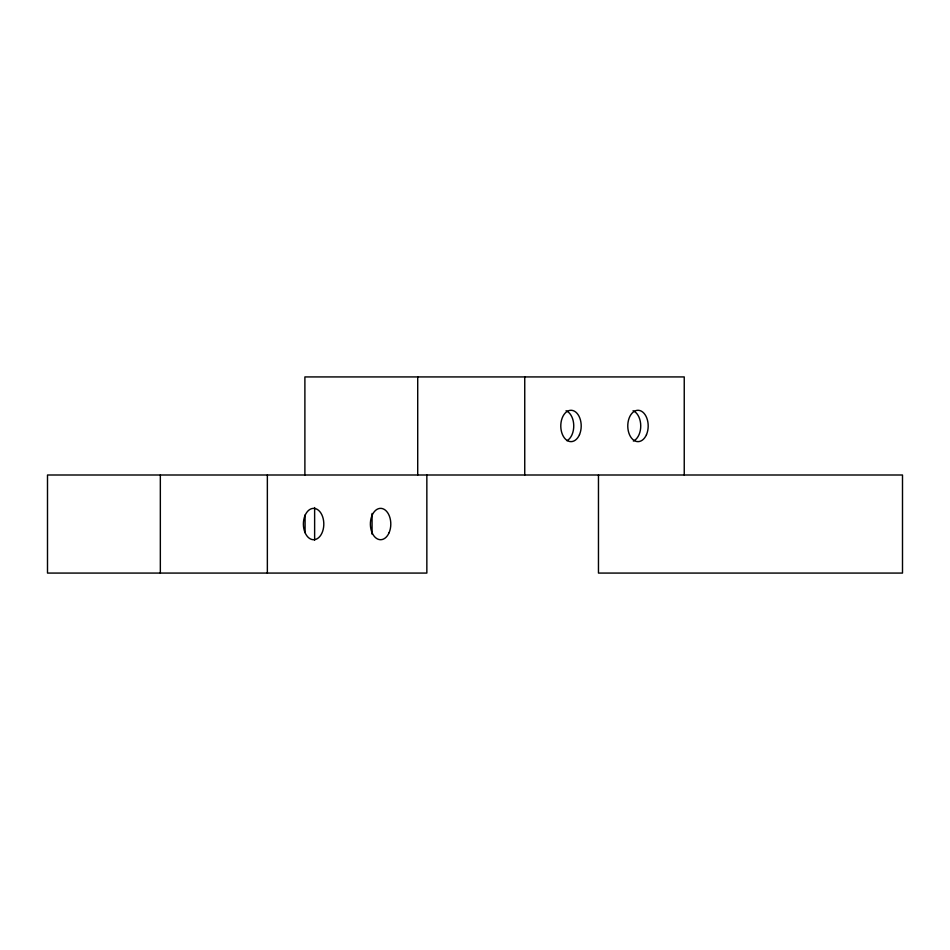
<?xml version="1.0" encoding="UTF-8"?>
<svg xmlns="http://www.w3.org/2000/svg" width="950" height="950" viewBox="0 0 950 950"><rect width="100%" height="100%" fill="white"/><g stroke="black" fill="none" stroke-linecap="round" stroke-linejoin="round"><path stroke-width="1.43" d="M684.238 475L684.238 376.924L304.891 376.924L304.891 475M598.464 475L598.464 573.076L902.5 573.076L902.5 475L47.5 475L47.5 573.076L426.847 573.076L426.847 475M524.744 376.924L524.744 475M417.715 376.924L417.715 475M372.067 513.475L372.067 534.197M314.628 507.561L314.628 540.111M305.081 514.959L305.081 532.712M267.354 475L267.354 573.076M160.336 475L160.336 573.076M633.044 410.756A15.687 10.213 -90 0 1 640.739 425.719A15.687 10.213 -90 0 1 633.353 441.049M566.058 410.756A15.687 10.213 90 0 1 573.741 425.232A15.687 10.213 90 0 1 566.972 440.741M579.5 434.637A15.687 10.213 -90 0 0 571.627 410.305A15.687 10.213 -90 0 0 561.854 432.951A15.687 10.213 -90 0 0 579.5 434.637M646.487 434.637A15.687 10.213 -90 0 0 638.614 410.305A15.687 10.213 -90 0 0 628.841 432.951A15.687 10.213 -90 0 0 646.487 434.637M304.926 515.767A15.687 10.213 90 0 0 313.286 539.719A15.687 10.213 90 0 0 322.596 516.622A15.687 10.213 90 0 0 304.926 515.767M389.096 532.712A15.687 10.213 -90 0 0 381.223 508.381A15.687 10.213 -90 0 0 371.45 531.026A15.687 10.213 -90 0 0 389.096 532.712"/></g></svg>
